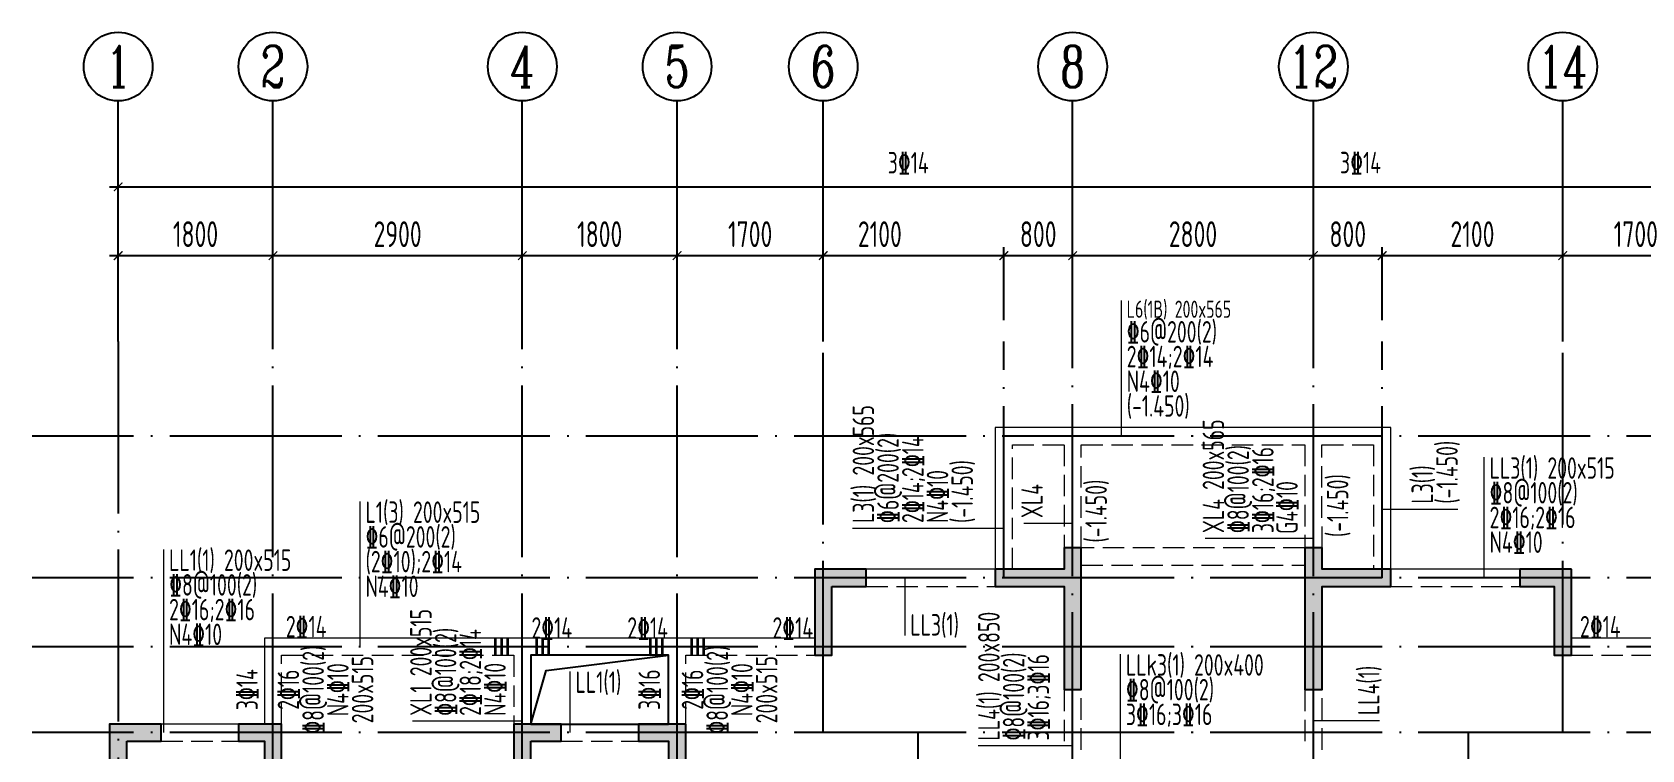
# Model space of a CAD drawing. Extents: x -812054 to 22247, y -644080 to 1003627.
# Drawn here: x -252671 to -233952, y -286815 to -278466 of the extents above; entities that cross this region are included whole.
import ezdxf
from ezdxf.enums import TextEntityAlignment as Align

# ---------------------------------------------------------------- set-up
doc = ezdxf.new("R2010")
doc.units = 0
doc.header["$LTSCALE"] = 1000
doc.linetypes.add('DASH', pattern=[0.35, 0.25, -0.1])
doc.linetypes.add('DOTE', pattern=[2.42, 2, -0.2, 0.02, -0.2])
doc.layers.get('0').update_dxf_attribs({"linetype": 'CONTINUOUS'})
doc.layers.get('DEFPOINTS').update_dxf_attribs({"linetype": 'CONTINUOUS'})
for name, color, linetype in [('A-AXIS', 1, 'CONTINUOUS'), ('A-DOTE', 10, 'DOTE'), ('AXIS_NUM', 7, 'CONTINUOUS'), ('S-D洞口', 4, 'CONTINUOUS'), ('S-L主梁线', 4, 'DASH'), ('S-L梁编号', 6, 'CONTINUOUS'), ('S-L梁配筋', 7, 'CONTINUOUS'), ('S-Q墙填充', 252, 'CONTINUOUS'), ('S-Q墙实线', 6, 'CONTINUOUS'), ('S-Y一般标注', 3, 'CONTINUOUS')]:
    doc.layers.add(name, color=color, linetype=linetype)
doc.layers.add('梁附加箍筋', color=1, linetype='CONTINUOUS', lineweight=35)
doc.styles.add('TSSD_Axis', font='complex.shx', dxfattribs={"width": 0.7, "bigfont": 'hztxt.shx'})
doc.styles.add('TSSD_DIMENSION', font='Tssdeng.shx', dxfattribs={"width": 0.7, "bigfont": 'tssdchn.shx'})
doc.styles.add('TSSD_REIN', font='tssdeng.shx', dxfattribs={"width": 0.7, "height": 300, "bigfont": 'tssdchn.shx'})
doc.dimstyles.new('TSSD_100_100', dxfattribs={"dimtxt": 300, "dimasz": 100, "dimexe": 100, "dimexo": 250, "dimgap": 100, "dimtad": 1, "dimdec": 0, "dimzin": 0, "dimdsep": 46, "dimtxsty": 'TSSD_DIMENSION', "dimblk": 'ARCHTICK', "dimcen": 0, "dimdle": 100, "dimclrt": 7, "dimadec": 0, "dimazin": 0, "dimtfac": 1, "dimtdec": 0, "dimtix": 1, "dimtmove": 2, "dimatfit": 3, "dimldrblk": 'ARCHTICK', "dimfxl": 1, "dimtolj": 1, "dimtzin": 0, "dimarcsym": 0})

# ---------------------------------------------------------------- blocks, each defined once
blk = doc.blocks.new('ts_axno')
at = {"color": 0, "linetype": 'ByBlock', "lineweight": -2}
blk.add_circle((0, 0), 0.5, dxfattribs=at)
at = {"color": 0, "linetype": 'ByBlock', "lineweight": -2, "style": 'TSSD_Axis', "width": 0.7}
blk.add_attdef('A', text='', height=0.6, dxfattribs=at).set_placement((0, 0), align=Align.MIDDLE_CENTER)
blk = doc.blocks.new('_ArchTick')
at = {"color": 0, "linetype": 'ByBlock', "const_width": 0.15}
blk.add_lwpolyline([(-0.5, -0.5), (0.5, 0.5)], dxfattribs=at)
blk = doc.blocks.new('*D137')
at = {"layer": 'DEFPOINTS', "color": 0, "transparency": 16777216}
for p in [(6400, 19250), (4600, 18250), (6400, 18250)]:
    blk.add_point(p, dxfattribs=at)
at = {"layer": 'S-Y一般标注', "color": 0, "lineweight": -2, "transparency": 16777216}
for p, q in [((4600, 18500), (4600, 19350)), ((6400, 18500), (6400, 19350)), ((4500, 19250), (6500, 19250))]:
    blk.add_line(p, q, dxfattribs=at)
at = {"layer": 'S-Y一般标注', "color": 0, "lineweight": -2, "transparency": 16777216, "xscale": 100, "yscale": 100, "zscale": 100, "rotation": 180}
blk.add_blockref('_ArchTick', (4600, 19250), dxfattribs=at)
at = {"layer": 'S-Y一般标注', "color": 0, "lineweight": -2, "transparency": 16777216, "xscale": 100, "yscale": 100, "zscale": 100}
blk.add_blockref('_ArchTick', (6400, 19250), dxfattribs=at)
at = {"layer": 'S-Y一般标注', "color": 7, "transparency": 16777216, "insert": (5500, 19500), "char_height": 300, "attachment_point": 5, "style": 'TSSD_DIMENSION'}
blk.add_mtext('\\A1;1800', dxfattribs=at)
blk = doc.blocks.new('*D138')
at = {"layer": 'DEFPOINTS', "color": 0, "transparency": 16777216}
for p in [(9300, 19250), (6400, 18250), (9300, 18250)]:
    blk.add_point(p, dxfattribs=at)
at = {"layer": 'S-Y一般标注', "color": 0, "lineweight": -2, "transparency": 16777216}
for p, q in [((6400, 18500), (6400, 19350)), ((9300, 18500), (9300, 19350)), ((6300, 19250), (9400, 19250))]:
    blk.add_line(p, q, dxfattribs=at)
at = {"layer": 'S-Y一般标注', "color": 0, "lineweight": -2, "transparency": 16777216, "xscale": 100, "yscale": 100, "zscale": 100, "rotation": 180}
blk.add_blockref('_ArchTick', (6400, 19250), dxfattribs=at)
at = {"layer": 'S-Y一般标注', "color": 0, "lineweight": -2, "transparency": 16777216, "xscale": 100, "yscale": 100, "zscale": 100}
blk.add_blockref('_ArchTick', (9300, 19250), dxfattribs=at)
at = {"layer": 'S-Y一般标注', "color": 7, "transparency": 16777216, "insert": (7850, 19500), "char_height": 300, "attachment_point": 5, "style": 'TSSD_DIMENSION'}
blk.add_mtext('\\A1;2900', dxfattribs=at)
blk = doc.blocks.new('*D139')
at = {"layer": 'DEFPOINTS', "color": 0, "transparency": 16777216}
for p in [(11100, 19250), (9300, 18250), (11100, 18250)]:
    blk.add_point(p, dxfattribs=at)
at = {"layer": 'S-Y一般标注', "color": 0, "lineweight": -2, "transparency": 16777216}
for p, q in [((9300, 18500), (9300, 19350)), ((11100, 18500), (11100, 19350)), ((9200, 19250), (11200, 19250))]:
    blk.add_line(p, q, dxfattribs=at)
at = {"layer": 'S-Y一般标注', "color": 0, "lineweight": -2, "transparency": 16777216, "xscale": 100, "yscale": 100, "zscale": 100, "rotation": 180}
blk.add_blockref('_ArchTick', (9300, 19250), dxfattribs=at)
at = {"layer": 'S-Y一般标注', "color": 0, "lineweight": -2, "transparency": 16777216, "xscale": 100, "yscale": 100, "zscale": 100}
blk.add_blockref('_ArchTick', (11100, 19250), dxfattribs=at)
at = {"layer": 'S-Y一般标注', "color": 7, "transparency": 16777216, "insert": (10200, 19500), "char_height": 300, "attachment_point": 5, "style": 'TSSD_DIMENSION'}
blk.add_mtext('\\A1;1800', dxfattribs=at)
blk = doc.blocks.new('*D140')
at = {"layer": 'DEFPOINTS', "color": 0, "transparency": 16777216}
for p in [(12800, 19250), (11100, 18250), (12800, 18250)]:
    blk.add_point(p, dxfattribs=at)
at = {"layer": 'S-Y一般标注', "color": 0, "lineweight": -2, "transparency": 16777216}
for p, q in [((11100, 18500), (11100, 19350)), ((12800, 18500), (12800, 19350)), ((11000, 19250), (12900, 19250))]:
    blk.add_line(p, q, dxfattribs=at)
at = {"layer": 'S-Y一般标注', "color": 0, "lineweight": -2, "transparency": 16777216, "xscale": 100, "yscale": 100, "zscale": 100, "rotation": 180}
blk.add_blockref('_ArchTick', (11100, 19250), dxfattribs=at)
at = {"layer": 'S-Y一般标注', "color": 0, "lineweight": -2, "transparency": 16777216, "xscale": 100, "yscale": 100, "zscale": 100}
blk.add_blockref('_ArchTick', (12800, 19250), dxfattribs=at)
at = {"layer": 'S-Y一般标注', "color": 7, "transparency": 16777216, "insert": (11950, 19500), "char_height": 300, "attachment_point": 5, "style": 'TSSD_DIMENSION'}
blk.add_mtext('\\A1;1700', dxfattribs=at)
blk = doc.blocks.new('*D141')
at = {"layer": 'DEFPOINTS', "color": 0, "transparency": 16777216}
for p in [(14900, 19250), (12800, 18250), (14900, 18250)]:
    blk.add_point(p, dxfattribs=at)
at = {"layer": 'S-Y一般标注', "color": 0, "lineweight": -2, "transparency": 16777216}
for p, q in [((12800, 18500), (12800, 19350)), ((14900, 18500), (14900, 19350)), ((12700, 19250), (15000, 19250))]:
    blk.add_line(p, q, dxfattribs=at)
at = {"layer": 'S-Y一般标注', "color": 0, "lineweight": -2, "transparency": 16777216, "xscale": 100, "yscale": 100, "zscale": 100, "rotation": 180}
blk.add_blockref('_ArchTick', (12800, 19250), dxfattribs=at)
at = {"layer": 'S-Y一般标注', "color": 0, "lineweight": -2, "transparency": 16777216, "xscale": 100, "yscale": 100, "zscale": 100}
blk.add_blockref('_ArchTick', (14900, 19250), dxfattribs=at)
at = {"layer": 'S-Y一般标注', "color": 7, "transparency": 16777216, "insert": (13458, 19500), "char_height": 300, "attachment_point": 5, "style": 'TSSD_DIMENSION'}
blk.add_mtext('\\A1;2100', dxfattribs=at)
blk = doc.blocks.new('*D142')
at = {"layer": 'DEFPOINTS', "color": 0, "transparency": 16777216}
for p in [(18500, 19250), (15700, 18250), (18500, 18250)]:
    blk.add_point(p, dxfattribs=at)
at = {"layer": 'S-Y一般标注', "color": 0, "lineweight": -2, "transparency": 16777216}
for p, q in [((15700, 18500), (15700, 19350)), ((18500, 18500), (18500, 19350)), ((15600, 19250), (18600, 19250))]:
    blk.add_line(p, q, dxfattribs=at)
at = {"layer": 'S-Y一般标注', "color": 0, "lineweight": -2, "transparency": 16777216, "xscale": 100, "yscale": 100, "zscale": 100, "rotation": 180}
blk.add_blockref('_ArchTick', (15700, 19250), dxfattribs=at)
at = {"layer": 'S-Y一般标注', "color": 0, "lineweight": -2, "transparency": 16777216, "xscale": 100, "yscale": 100, "zscale": 100}
blk.add_blockref('_ArchTick', (18500, 19250), dxfattribs=at)
at = {"layer": 'S-Y一般标注', "color": 7, "transparency": 16777216, "insert": (17100, 19500), "char_height": 300, "attachment_point": 5, "style": 'TSSD_DIMENSION'}
blk.add_mtext('\\A1;2800', dxfattribs=at)
blk = doc.blocks.new('*D143')
at = {"layer": 'DEFPOINTS', "color": 0, "transparency": 16777216}
for p in [(19300, 19250), (18500, 18250), (19300, 18250)]:
    blk.add_point(p, dxfattribs=at)
at = {"layer": 'S-Y一般标注', "color": 0, "lineweight": -2, "transparency": 16777216}
for p, q in [((18500, 18500), (18500, 19350)), ((19300, 18500), (19300, 19350)), ((18400, 19250), (19400, 19250))]:
    blk.add_line(p, q, dxfattribs=at)
at = {"layer": 'S-Y一般标注', "color": 0, "lineweight": -2, "transparency": 16777216, "xscale": 100, "yscale": 100, "zscale": 100, "rotation": 180}
blk.add_blockref('_ArchTick', (18500, 19250), dxfattribs=at)
at = {"layer": 'S-Y一般标注', "color": 0, "lineweight": -2, "transparency": 16777216, "xscale": 100, "yscale": 100, "zscale": 100}
blk.add_blockref('_ArchTick', (19300, 19250), dxfattribs=at)
at = {"layer": 'S-Y一般标注', "color": 7, "transparency": 16777216, "insert": (18900, 19500), "char_height": 300, "attachment_point": 5, "style": 'TSSD_DIMENSION'}
blk.add_mtext('\\A1;800', dxfattribs=at)
blk = doc.blocks.new('*D144')
at = {"layer": 'DEFPOINTS', "color": 0, "transparency": 16777216}
for p in [(23100, 19250), (21400, 18250), (23100, 18250)]:
    blk.add_point(p, dxfattribs=at)
at = {"layer": 'S-Y一般标注', "color": 0, "lineweight": -2, "transparency": 16777216}
for p, q in [((21400, 18500), (21400, 19350)), ((23100, 18500), (23100, 19350)), ((21300, 19250), (23200, 19250))]:
    blk.add_line(p, q, dxfattribs=at)
at = {"layer": 'S-Y一般标注', "color": 0, "lineweight": -2, "transparency": 16777216, "xscale": 100, "yscale": 100, "zscale": 100, "rotation": 180}
blk.add_blockref('_ArchTick', (21400, 19250), dxfattribs=at)
at = {"layer": 'S-Y一般标注', "color": 0, "lineweight": -2, "transparency": 16777216, "xscale": 100, "yscale": 100, "zscale": 100}
blk.add_blockref('_ArchTick', (23100, 19250), dxfattribs=at)
at = {"layer": 'S-Y一般标注', "color": 7, "transparency": 16777216, "insert": (22250, 19500), "char_height": 300, "attachment_point": 5, "style": 'TSSD_DIMENSION'}
blk.add_mtext('\\A1;1700', dxfattribs=at)
blk = doc.blocks.new('*D159')
at = {"layer": 'DEFPOINTS', "color": 0, "transparency": 16777216}
for p in [(54600, 20050), (4600, 18250), (54600, 18250)]:
    blk.add_point(p, dxfattribs=at)
at = {"layer": 'S-Y一般标注', "color": 0, "lineweight": -2, "transparency": 16777216}
for p, q in [((4500, 20050), (54700, 20050)), ((4600, 18500), (4600, 20150)), ((54600, 18500), (54600, 20150))]:
    blk.add_line(p, q, dxfattribs=at)
at = {"layer": 'S-Y一般标注', "color": 0, "lineweight": -2, "transparency": 16777216, "xscale": 100, "yscale": 100, "zscale": 100, "rotation": 180}
blk.add_blockref('_ArchTick', (4600, 20050), dxfattribs=at)
at = {"layer": 'S-Y一般标注', "color": 0, "lineweight": -2, "transparency": 16777216, "xscale": 100, "yscale": 100, "zscale": 100}
blk.add_blockref('_ArchTick', (54600, 20050), dxfattribs=at)
at = {"layer": 'S-Y一般标注', "color": 7, "transparency": 16777216, "insert": (29600, 20300), "char_height": 300, "attachment_point": 5, "style": 'TSSD_DIMENSION'}
blk.add_mtext('\\A1;50000', dxfattribs=at)
blk = doc.blocks.new('*D170')
at = {"layer": 'DEFPOINTS', "color": 0, "transparency": 16777216}
for p in [(15700, 19250), (14900, 18250), (15700, 18250)]:
    blk.add_point(p, dxfattribs=at)
at = {"layer": 'S-Y一般标注', "color": 0, "lineweight": -2, "transparency": 16777216}
for p, q in [((14900, 18500), (14900, 19350)), ((15700, 18500), (15700, 19350)), ((14800, 19250), (15800, 19250))]:
    blk.add_line(p, q, dxfattribs=at)
at = {"layer": 'S-Y一般标注', "color": 0, "lineweight": -2, "transparency": 16777216, "xscale": 100, "yscale": 100, "zscale": 100, "rotation": 180}
blk.add_blockref('_ArchTick', (14900, 19250), dxfattribs=at)
at = {"layer": 'S-Y一般标注', "color": 0, "lineweight": -2, "transparency": 16777216, "xscale": 100, "yscale": 100, "zscale": 100}
blk.add_blockref('_ArchTick', (15700, 19250), dxfattribs=at)
at = {"layer": 'S-Y一般标注', "color": 7, "transparency": 16777216, "insert": (15300, 19500), "char_height": 300, "attachment_point": 5, "style": 'TSSD_DIMENSION'}
blk.add_mtext('\\A1;800', dxfattribs=at)
blk = doc.blocks.new('*D171')
at = {"layer": 'DEFPOINTS', "color": 0, "transparency": 16777216}
for p in [(21400, 19250), (19300, 18250), (21400, 18250)]:
    blk.add_point(p, dxfattribs=at)
at = {"layer": 'S-Y一般标注', "color": 0, "lineweight": -2, "transparency": 16777216}
for p, q in [((19300, 18500), (19300, 19350)), ((21400, 18500), (21400, 19350)), ((19200, 19250), (21500, 19250))]:
    blk.add_line(p, q, dxfattribs=at)
at = {"layer": 'S-Y一般标注', "color": 0, "lineweight": -2, "transparency": 16777216, "xscale": 100, "yscale": 100, "zscale": 100, "rotation": 180}
blk.add_blockref('_ArchTick', (19300, 19250), dxfattribs=at)
at = {"layer": 'S-Y一般标注', "color": 0, "lineweight": -2, "transparency": 16777216, "xscale": 100, "yscale": 100, "zscale": 100}
blk.add_blockref('_ArchTick', (21400, 19250), dxfattribs=at)
at = {"layer": 'S-Y一般标注', "color": 7, "transparency": 16777216, "insert": (20350, 19500), "char_height": 300, "attachment_point": 5, "style": 'TSSD_DIMENSION'}
blk.add_mtext('\\A1;2100', dxfattribs=at)
blk = doc.blocks.new('20210807.15312791')
at = {"layer": 'S-Q墙填充'}
h = blk.add_hatch(color=252, dxfattribs=at)
h.dxf.hatch_style = 1
h.paths.add_polyline_path([(72216, 67840), (72216, 68190), (72016, 68190), (72016, 67940), (71216, 67940), (71216, 67740), (72016, 67740), (72016, 66540), (72216, 66540)])
h = blk.add_hatch(color=252, dxfattribs=at)
h.dxf.hatch_style = 1
h.paths.add_polyline_path([(74816, 67840), (74816, 66540), (75016, 66540), (75016, 67740), (75815, 67740), (75815, 67940), (75016, 67940), (75016, 68190), (74816, 68190)])
h = blk.add_hatch(color=252, dxfattribs=at)
h.dxf.hatch_style = 1
h.paths.add_polyline_path([(69316, 67740), (69716, 67740), (69716, 67940), (69116, 67940), (69116, 66940), (69316, 66940)])
h = blk.add_hatch(color=252, dxfattribs=at)
h.dxf.hatch_style = 1
h.paths.add_polyline_path([(77916, 67940), (77316, 67940), (77316, 67740), (77716, 67740), (77716, 66940), (77916, 66940)])
h = blk.add_hatch(color=252, dxfattribs=at)
h.dxf.hatch_style = 1
h.paths.add_polyline_path([(61116, 65940), (61516, 65940), (61516, 66140), (60916, 66140), (60916, 63140), (61816, 63140), (61816, 63340), (61116, 63340)])
h = blk.add_hatch(color=252, dxfattribs=at)
h.dxf.hatch_style = 1
h.paths.add_polyline_path([(62416, 65940), (62716, 65940), (62716, 65290), (62916, 65290), (62916, 66140), (62416, 66140)])
h = blk.add_hatch(color=252, dxfattribs=at)
h.dxf.hatch_style = 1
h.paths.add_polyline_path([(65816, 65940), (66166, 65940), (66166, 66140), (65616, 66140), (65616, 63140), (65816, 63140)])
h = blk.add_hatch(color=252, dxfattribs=at)
h.dxf.hatch_style = 1
h.paths.add_polyline_path([(67616, 66140), (67066, 66140), (67066, 65940), (67416, 65940), (67416, 65140), (67616, 65140)])
at = {"layer": 'S-D洞口', "color": 5}
blk.add_lwpolyline([(65816, 66140), (67416, 66140), (67416, 66940), (65816, 66940), (65816, 66140), (65993, 66762), (67416, 66940)], dxfattribs=at)
at = {"layer": 'S-L主梁线', "linetype": 'ByBlock', "lineweight": 18}
for p, q in [((72116, 69590), (71215, 69589)), ((71215, 69589), (71216, 67940)), ((74915, 69590), (72116, 69590)), ((75816, 69590), (74915, 69590)), ((75815, 67940), (75816, 69590)), ((71216, 67940), (69716, 67940)), ((77316, 67940), (75815, 67940)), ((62716, 67140), (62716, 66140)), ((65716, 67140), (62716, 67140)), ((67516, 67140), (65716, 67140)), ((69116, 67140), (67516, 67140)), ((79516, 67140), (77916, 67140)), ((65816, 66940), (67416, 66940)), ((65816, 66140), (65816, 66940)), ((67416, 66940), (67416, 66140)), ((62416, 66140), (61516, 66140)), ((67066, 66140), (66166, 66140))]:
    blk.add_line(p, q, dxfattribs=at)
at = {"layer": 'S-L主梁线', "linetype": 'DASH', "lineweight": 18}
for p, q in [((71415, 69389), (72016, 69390)), ((71416, 67940), (71415, 69389)), ((72016, 69390), (72016, 68190)), ((72216, 69390), (74815, 69390)), ((72216, 68190), (72216, 69390)), ((74815, 69390), (74816, 68190)), ((75015, 69390), (75616, 69390)), ((75016, 68190), (75015, 69390)), ((75616, 69390), (75615, 67940)), ((74816, 68190), (72216, 68190)), ((72216, 67990), (74816, 67990)), ((69716, 67740), (71216, 67740)), ((75815, 67740), (77316, 67740)), ((62916, 66940), (65616, 66940)), ((62916, 66140), (62916, 66940)), ((65616, 66940), (65616, 66140)), ((67616, 66940), (69116, 66940)), ((67616, 66140), (67616, 66940)), ((77916, 66940), (79416, 66940)), ((72016, 66540), (72016, 65840)), ((72216, 65840), (72216, 66540)), ((74816, 66540), (74816, 65840)), ((75016, 65840), (75016, 66540)), ((61516, 65940), (62416, 65940)), ((66166, 65940), (67066, 65940))]:
    blk.add_line(p, q, dxfattribs=at)
at = {"layer": 'S-Q墙实线'}
blk.add_lwpolyline([(72216, 67840), (72216, 68190), (72016, 68190), (72016, 67940), (71216, 67940), (71216, 67740), (72016, 67740), (72016, 66540), (72216, 66540), (72216, 67840)], dxfattribs=at)
for points in [[(74816, 67840), (74816, 66540), (75016, 66540), (75016, 67740), (75815, 67740), (75815, 67940), (75016, 67940), (75016, 68190), (74816, 68190)], [(69316, 67740), (69716, 67740), (69716, 67940), (69116, 67940), (69116, 66940), (69316, 66940)], [(77916, 67940), (77316, 67940), (77316, 67740), (77716, 67740), (77716, 66940), (77916, 66940)], [(61116, 65940), (61516, 65940), (61516, 66140), (60916, 66140), (60916, 63140), (61816, 63140), (61816, 63340), (61116, 63340)], [(62416, 65940), (62716, 65940), (62716, 65290), (62916, 65290), (62916, 66140), (62416, 66140)], [(65816, 65940), (66166, 65940), (66166, 66140), (65616, 66140), (65616, 63140), (65816, 63140)], [(67616, 66140), (67066, 66140), (67066, 65940), (67416, 65940), (67416, 65140), (67616, 65140)]]:
    blk.add_lwpolyline(points, close=True, dxfattribs=at)
blk = doc.blocks.new('20210726.16395156')
at = {"layer": 'A-AXIS'}
for p, q in [((4600, 18249.9), (4600, 21049.9)), ((6400, 18249.9), (6400, 21049.9)), ((9300, 18249.9), (9300, 21049.9)), ((11100, 18249.9), (11100, 21049.9)), ((12800, 18249.9), (12800, 21049.9)), ((15700, 18249.9), (15700, 21049.9)), ((18500, 18249.9), (18500, 21049.9)), ((21400, 18249.9), (21400, 21049.9))]:
    blk.add_line(p, q, dxfattribs=at)
at = {"layer": 'A-DOTE'}
for p, q in [((4600, 18249.9), (4600, 3600)), ((6400, 10900), (6400, 18249.9)), ((9300, 10900), (9300, 18249.9)), ((11100, 10900), (11100, 18249.9)), ((12800, 13700), (12800, 18249.9)), ((14900, 15500), (14900, 18249.9)), ((15700, 13100.3), (15700, 18249.9)), ((18500, 13100.3), (18500, 18249.9)), ((19300, 15500), (19300, 18249.9)), ((21400, 13700), (21400, 18249.9)), ((55600, 17150), (3600, 17150)), ((55600, 15500), (3600, 15500)), ((55600, 14700), (3600, 14700)), ((55600, 13700), (3600, 13700)), ((13900.2, 13700), (13900, 3600)), ((20299.8, 13700), (20300, 3600))]:
    blk.add_line(p, q, dxfattribs=at)
at = {"layer": 'A-AXIS'}
ref = blk.add_blockref('ts_axno', (4600, 21449.9), dxfattribs=dict(at, xscale=800, yscale=800, zscale=800))
ref.add_attrib('1', '1', dxfattribs={"layer": 'AXIS_NUM', "height": 480, "style": 'TSSD_Axis', "width": 0.7}).set_placement((4600, 21449.9), align=Align.MIDDLE_CENTER)
ref = blk.add_blockref('ts_axno', (6400, 21449.9), dxfattribs=dict(at, xscale=800, yscale=800, zscale=800))
ref.add_attrib('2', '2', dxfattribs={"layer": 'AXIS_NUM', "height": 480, "style": 'TSSD_Axis', "width": 0.7}).set_placement((6400, 21449.9), align=Align.MIDDLE_CENTER)
ref = blk.add_blockref('ts_axno', (9300, 21449.9), dxfattribs=dict(at, xscale=800, yscale=800, zscale=800))
ref.add_attrib('3', '4', dxfattribs={"layer": 'AXIS_NUM', "height": 480, "style": 'TSSD_Axis', "width": 0.7}).set_placement((9300, 21449.9), align=Align.MIDDLE_CENTER)
ref = blk.add_blockref('ts_axno', (11100, 21449.9), dxfattribs=dict(at, xscale=800, yscale=800, zscale=800))
ref.add_attrib('4', '5', dxfattribs={"layer": 'AXIS_NUM', "height": 480, "style": 'TSSD_Axis', "width": 0.7}).set_placement((11100, 21449.9), align=Align.MIDDLE_CENTER)
ref = blk.add_blockref('ts_axno', (12800, 21449.9), dxfattribs=dict(at, xscale=800, yscale=800, zscale=800))
ref.add_attrib('5', '6', dxfattribs={"layer": 'AXIS_NUM', "height": 480, "style": 'TSSD_Axis', "width": 0.7}).set_placement((12800, 21449.9), align=Align.MIDDLE_CENTER)
ref = blk.add_blockref('ts_axno', (15700, 21449.9), dxfattribs=dict(at, xscale=800, yscale=800, zscale=800))
ref.add_attrib('6', '8', dxfattribs={"layer": 'AXIS_NUM', "height": 480, "style": 'TSSD_Axis', "width": 0.7}).set_placement((15700, 21449.9), align=Align.MIDDLE_CENTER)
ref = blk.add_blockref('ts_axno', (18500, 21449.9), dxfattribs=dict(at, xscale=800, yscale=800, zscale=800))
ref.add_attrib('7', '12', dxfattribs={"layer": 'AXIS_NUM', "height": 480, "style": 'TSSD_Axis', "width": 0.7}).set_placement((18500, 21449.9), align=Align.MIDDLE_CENTER)
ref = blk.add_blockref('ts_axno', (21400, 21449.9), dxfattribs=dict(at, xscale=800, yscale=800, zscale=800))
ref.add_attrib('8', '14', dxfattribs={"layer": 'AXIS_NUM', "height": 480, "style": 'TSSD_Axis', "width": 0.7}).set_placement((21400, 21449.9), align=Align.MIDDLE_CENTER)
at = {"layer": 'S-Y一般标注'}
for base, p1, p2, picture, middle in [((54600, 20049.9), (4600, 18249.9), (54600, 18249.9), '*D159', (29600, 20299.9)), ((6400, 19249.9), (4600, 18249.9), (6400, 18249.9), '*D137', (5500, 19499.9)), ((9300, 19249.9), (6400, 18249.9), (9300, 18249.9), '*D138', (7850, 19499.9)), ((11100, 19249.9), (9300, 18249.9), (11100, 18249.9), '*D139', (10200, 19499.9)), ((12800, 19249.9), (11100, 18249.9), (12800, 18249.9), '*D140', (11950, 19499.9)), ((15700, 19249.9), (14900, 18249.9), (15700, 18249.9), '*D170', (15300, 19499.9)), ((18500, 19249.9), (15700, 18249.9), (18500, 18249.9), '*D142', (17100, 19499.9)), ((19300, 19249.9), (18500, 18249.9), (19300, 18249.9), '*D143', (18900, 19499.9)), ((21400, 19249.9), (19300, 18249.9), (21400, 18249.9), '*D171', (20350, 19499.9)), ((23100, 19249.9), (21400, 18249.9), (23100, 18249.9), '*D144', (22250, 19499.9))]:
    dim = blk.add_linear_dim(base=base, p1=p1, p2=p2, dimstyle='TSSD_100_100', dxfattribs=at)
    dim.commit()
    dim.dimension.update_dxf_attribs({"geometry": picture, "text_midpoint": middle})
dim = blk.add_linear_dim(base=(14900, 19249.9), p1=(12800, 18249.9), p2=(14900, 18249.9), dimstyle='TSSD_100_100', dxfattribs=at)
dim.commit()
dim.dimension.update_dxf_attribs({"geometry": '*D141', "text_midpoint": (13458.1, 19499.9), "dimtype": 160})

msp = doc.modelspace()

# ---------------------------------------------------------------- linework, layer by layer
at = {"layer": 'S-L梁编号', "lineweight": 18}
for p, q in [((-240004.63, -283165.41), (-240004.63, -281588.92)), ((-235784.57, -284815.41), (-235784.57, -283411.26)), ((-248857.45, -285615.41), (-248857.45, -283924.83)), ((-236971.71, -284014.09), (-236092.14, -284014.09)), ((-241371.5, -284239.06), (-243130.18, -284239.06)), ((-240571.34, -284180.84), (-241139.85, -284180.84)), ((-251141.8, -286615.41), (-251141.8, -284483.55)), ((-237771.05, -284356.3), (-239030.33, -284356.3)), ((-242521.81, -284815.41), (-242521.81, -285486.34)), ((-240013.96, -287215.14), (-240013.96, -285702.6)), ((-246414.96, -286615.41), (-246414.96, -285902.75)), ((-246971.33, -286482.53), (-248247.23, -286482.53)), ((-237771.34, -286473.69), (-237002.53, -286473.69)), ((-240571.34, -286770.06), (-241670.11, -286770.06))]:
    msp.add_line(p, q, dxfattribs=at)
at = {"layer": '梁附加箍筋', "lineweight": 35}
for p, q in [((-247281.34, -285715.41), (-247281.34, -285515.41)), ((-247211.34, -285715.41), (-247211.34, -285515.41)), ((-247141.34, -285715.41), (-247141.34, -285515.41)), ((-246801.34, -285715.41), (-246801.34, -285515.41)), ((-246731.34, -285715.41), (-246731.34, -285515.41)), ((-246661.34, -285715.41), (-246661.34, -285515.41)), ((-245481.33, -285715.41), (-245481.33, -285515.41)), ((-245411.33, -285715.41), (-245411.33, -285515.41)), ((-245341.33, -285715.41), (-245341.33, -285515.41)), ((-245001.33, -285715.41), (-245001.33, -285515.41)), ((-244931.33, -285715.41), (-244931.33, -285515.41)), ((-244861.33, -285715.41), (-244861.33, -285515.41))]:
    msp.add_line(p, q, dxfattribs=at)

# ---------------------------------------------------------------- block references
at = {"layer": 'A-DOTE'}
msp.add_blockref('20210726.16395156', (-256271.34, -300315.46), dxfattribs=at)
at = {"layer": 'S-Q墙填充'}
msp.add_blockref('20210807.15312791', (-312686.98, -352654.95), dxfattribs=at)

# ---------------------------------------------------------------- texts
at = {"layer": 'S-L梁编号', "color": 6, "style": 'TSSD_REIN', "width": 0.7}
for s, height, p in [('L6(1B) 200x565', 200, (-239942.13, -281788.92)), ('LL3(1) 200x515', 250, (-235722.07, -283661.26)), ('L1(3) 200x515', 250, (-248794.95, -284174.83)), ('LL1(1) 200x515', 250, (-251079.3, -284733.55)), ('LL3(1)', 250, (-242459.31, -285486.34)), ('LLk3(1) 200x400', 250, (-239951.46, -285952.6)), ('LL1(1)', 250, (-246352.46, -286152.75))]:
    msp.add_text(s, height=height, dxfattribs=at).set_placement(p)
for s, p in [('L3(1) 200x565', (-242880.18, -284176.56)), ('XL4 200x565', (-238809.18, -284293.8)), ('L3(1)', (-236379.64, -283951.59)), ('XL4', (-240918.69, -284118.34)), ('XL1 200x515', (-248026.08, -286420.03)), ('LL4(1) 200x850', (-241420.11, -286707.56)), ('LL4(1)', (-237002.53, -286411.19))]:
    msp.add_text(s, height=250, rotation=90, dxfattribs=at).set_placement(p)
at = {"layer": 'S-L梁配筋', "color": 7, "style": 'TSSD_REIN', "width": 0.7}
for s, p in [('3%%13214', (-242721.34, -280109.49)), ('%%1326@200(2)', (-239942.13, -282076.42)), ('2%%13214;2%%13214', (-239942.13, -282363.92)), ('N4%%13210', (-239942.13, -282651.42)), ('(-1.450)', (-239942.13, -282938.92)), ('%%1328@100(2)', (-235722.07, -283948.76)), ('2%%13216;2%%13216', (-235722.07, -284236.26)), ('%%1326@200(2)', (-248794.95, -284462.33)), ('N4%%13210', (-235722.07, -284523.76)), ('(2%%13210);2%%13214', (-248794.95, -284749.83)), ('%%1328@100(2)', (-251079.3, -285021.05)), ('N4%%13210', (-248794.95, -285037.33)), ('2%%13216;2%%13216', (-251079.3, -285308.55)), ('2%%13214', (-249721.33, -285506.21)), ('N4%%13210', (-251079.3, -285596.05)), ('%%1328@100(2)', (-239951.46, -286240.1)), ('3%%13216;3%%13216', (-239951.46, -286527.6))]:
    msp.add_text(s, height=250, dxfattribs=at).set_placement(p)
msp.add_text('3%%13214', height=250, rotation=360, dxfattribs=at).set_placement((-236985.38, -280107.96), align=Align.RIGHT)
for s, p in [('%%1326@200(2)', (-242592.68, -284176.56)), ('2%%13214;2%%13214', (-242305.18, -284176.56)), ('%%1328@100(2)', (-238521.68, -284293.8)), ('3%%13216;2%%13216', (-238234.18, -284293.8)), ('(-1.450)', (-236092.14, -283951.59)), ('N4%%13210', (-242017.68, -284176.56)), ('(-1.450)', (-241730.18, -284176.56)), ('(-1.450)', (-240173.23, -284404.09)), ('G4%%13210', (-237953.22, -284303.6)), ('(-1.450)', (-237364.8, -284340.31)), ('%%1328@100(2)', (-247738.58, -286420.03)), ('2%%13218;2%%13214', (-247451.08, -286420.03)), ('N4%%13210', (-247163.58, -286420.03)), ('%%1328@100(2)', (-241132.61, -286707.56)), ('3%%13216;3%%13216', (-240845.11, -286707.56))]:
    msp.add_text(s, height=250, rotation=90, dxfattribs=at).set_placement(p)
for p in [(-246391.94, -285522.75), (-245277.67, -285522.75), (-243589.12, -285522.75), (-234198.18, -285506.93)]:
    msp.add_text('2%%13214', height=250, dxfattribs=at).set_placement(p, align=Align.RIGHT)
for s, p in [('%%1328@100(2)', (-249204.11, -286115.41)), ('%%1328@100(2)', (-244504.68, -286115.41)), ('N4%%13210', (-248916.61, -286115.41)), ('200x515', (-248629.11, -286115.41)), ('N4%%13210', (-244217.18, -286115.41)), ('200x515', (-243929.68, -286115.41)), ('3%%13214', (-249972.63, -286115.41)), ('2%%13216', (-249491.61, -286115.41)), ('3%%13216', (-245294.94, -286115.41)), ('2%%13216', (-244792.18, -286115.41))]:
    msp.add_text(s, height=250, rotation=90, dxfattribs=at).set_placement(p, align=Align.BOTTOM_CENTER)

doc.saveas('drawing.dxf')
